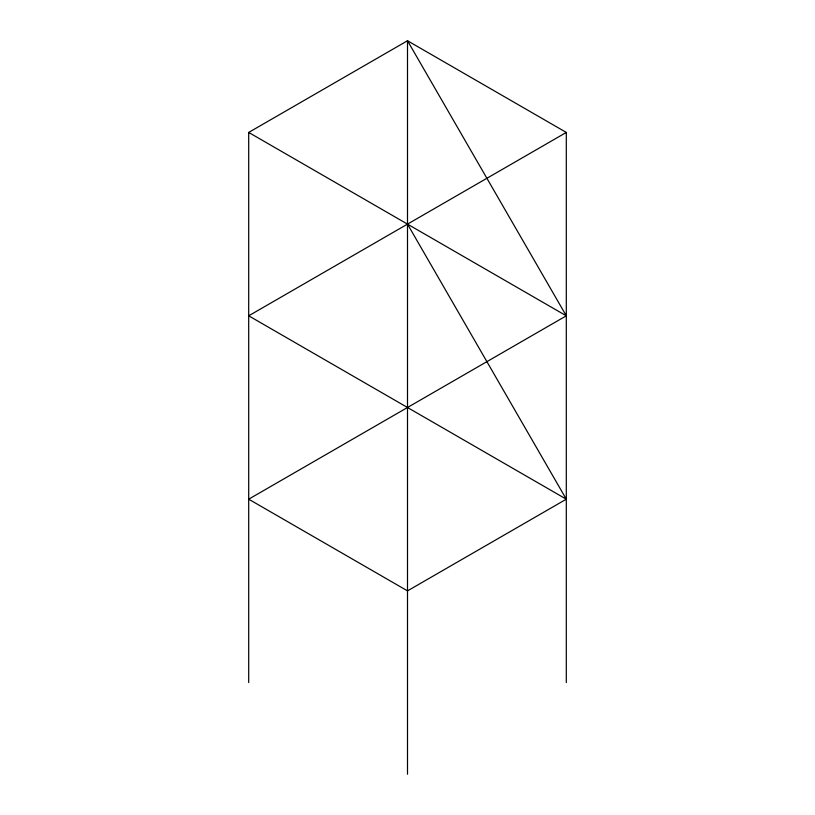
<?xml version="1.0" encoding="UTF-8"?>
<svg xmlns="http://www.w3.org/2000/svg" width="815" height="815" viewBox="0 0 815 815"><rect width="100%" height="100%" fill="white"/><g stroke="black" fill="none" stroke-linecap="round" stroke-linejoin="round"><path stroke-width="1.22" d="M248.697 682.562L248.697 132.438L407.5 40.75L566.303 132.438L566.303 682.562M566.303 132.438L248.697 315.812L566.303 499.188L407.5 590.875L248.697 499.188L566.303 315.812L407.5 40.75L407.5 774.25M248.697 132.438L566.303 315.812M407.5 224.125L566.303 499.188"/></g></svg>
